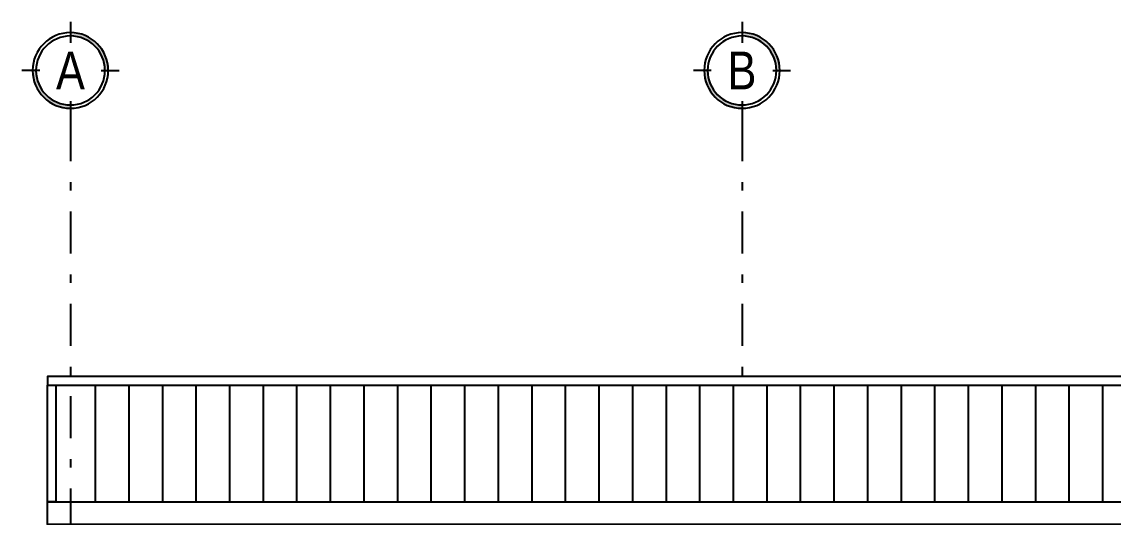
# Model space of a CAD drawing. Extents: x -133 to 84, y -2 to 88.
# Drawn here: x -0.58 to 12.42, y 11.21 to 17.11 of the extents above; entities that cross this region are included whole.
import ezdxf
from ezdxf.enums import TextEntityAlignment as Align

# ---------------------------------------------------------------- set-up
doc = ezdxf.new("R2010")
doc.units = 0
doc.header["$MEASUREMENT"] = 0
doc.linetypes.add('RHCG02-4502(DOS ARA)AR-FA-001-08$0$CENTER', pattern=[2, 1.25, -0.25, 0.25, -0.25])
doc.linetypes.add('RHCG02-4502(DOS ARA)AR-FA-001-08$0$DASHDOT', pattern=[1, 0.5, -0.25, 0, -0.25])
for name, color, linetype in [('RHCG02-4502(DOS ARA)AR-FA-001-08$0$arq-ejes-circulo', 1, 'Continuous'), ('RHCG02-4502(DOS ARA)AR-FA-001-08$0$arq-ejes-principales', 1, 'RHCG02-4502(DOS ARA)AR-FA-001-08$0$DASHDOT'), ('RHCG02-4502(DOS ARA)AR-FA-001-08$0$arq-fachada', 252, 'Continuous'), ('RHCG02-4502(DOS ARA)AR-FA-001-08$0$arq-text-ejes', 2, 'Continuous')]:
    doc.layers.add(name, color=color, linetype=linetype)
doc.styles.add('RHCG02-4502(DOS ARA)AR-FA-001-08$0$dape 2', font='ARIALN.TTF', dxfattribs={"height": 0.15})

# ---------------------------------------------------------------- blocks, each defined once
blk = doc.blocks.new('*U18')
at = {"linetype": 'Continuous'}
h = blk.add_hatch(color=251, dxfattribs=at)
h.paths.add_polyline_path([(0.1643, 0.326), (0.1803, 0.326, -0.414214), (0, 0.1457), (0, 0.1617, 0.414214)])
h.paths.add_polyline_path([(-0.1643, 0.326), (-0.1803, 0.326, -0.414214), (0, 0.5063), (0, 0.4903, 0.414214)])
for p, q in [((0, 0.5577), (0, 0.4724)), ((0, 0.5432), (0, 0.4579)), ((-0.1464, 0.326), (-0.2317, 0.326)), ((0.1464, 0.326), (0.2317, 0.326)), ((0, 0.1796), (0, 0.0943))]:
    blk.add_line(p, q, dxfattribs=at)
at = {"linetype": 'RHCG02-4502(DOS ARA)AR-FA-001-08$0$CENTER', "ltscale": 0.7}
blk.add_line((0, 0.1457), (0, 0.1457), dxfattribs=at)
at = {"linetype": 'Continuous'}
for radius in [0.1803, 0.1643]:
    blk.add_circle((0, 0.326), radius, dxfattribs=at)

msp = doc.modelspace()

# ---------------------------------------------------------------- hatches: boundary and pattern name
at = {"layer": 'RHCG02-4502(DOS ARA)AR-FA-001-08$0$arq-fachada'}
h = msp.add_hatch(dxfattribs=at)
h.set_pattern_fill('_USER', color=1, scale=0.4, angle=90, style=0, pattern_type=0)
h.set_pattern_definition([(90, (-1609.30163, 935.8342), (-0.4, 2e-17), [])])
h.paths.add_polyline_path([(32, 11.968), (31.923, 11.968), (15.923, 11.968), (15.923, 12.349), (15.923, 12.477), (15.757, 12.477), (15.757, 12.77), (15.757, 12.783), (0, 12.783), (0, 11.392), (32, 11.392)])

# ---------------------------------------------------------------- linework, layer by layer
at = {"layer": 'RHCG02-4502(DOS ARA)AR-FA-001-08$0$arq-ejes-principales'}
for p, q in [((0, 15.95), (0, 7.334)), ((8, 15.95), (8, 12.883))]:
    msp.add_line(p, q, dxfattribs=at)
at = {"layer": 'RHCG02-4502(DOS ARA)AR-FA-001-08$0$arq-fachada', "color": 1}
for points in [[(15.757, 12.883), (-0.275, 12.883), (-0.275, 12.783), (15.757, 12.783)], [(-0.275, 12.783), (-0.175, 12.783), (-0.175, 11.392), (-0.275, 11.392)]]:
    msp.add_lwpolyline(points, close=True, dxfattribs=at)
at = {"layer": 'RHCG02-4502(DOS ARA)AR-FA-001-08$0$arq-fachada', "color": 4}
msp.add_lwpolyline([(-0.275, 11.392), (56.275, 11.392), (56.275, 11.123), (-0.275, 11.123)], close=True, dxfattribs=at)

# ---------------------------------------------------------------- block references
at = {"layer": 'RHCG02-4502(DOS ARA)AR-FA-001-08$0$arq-ejes-circulo', "xscale": -2.5, "yscale": 2.5, "zscale": 2.5}
for p in [(0, 15.714), (8, 15.714)]:
    msp.add_blockref('*U18', p, dxfattribs=at)

# ---------------------------------------------------------------- texts
at = {"layer": 'RHCG02-4502(DOS ARA)AR-FA-001-08$0$arq-text-ejes', "style": 'RHCG02-4502(DOS ARA)AR-FA-001-08$0$dape 2'}
for s, p in [('A', (0, 16.529)), ('B', (8, 16.529))]:
    msp.add_text(s, height=0.45, dxfattribs=at).set_placement(p, align=Align.MIDDLE)

doc.saveas('drawing.dxf')
